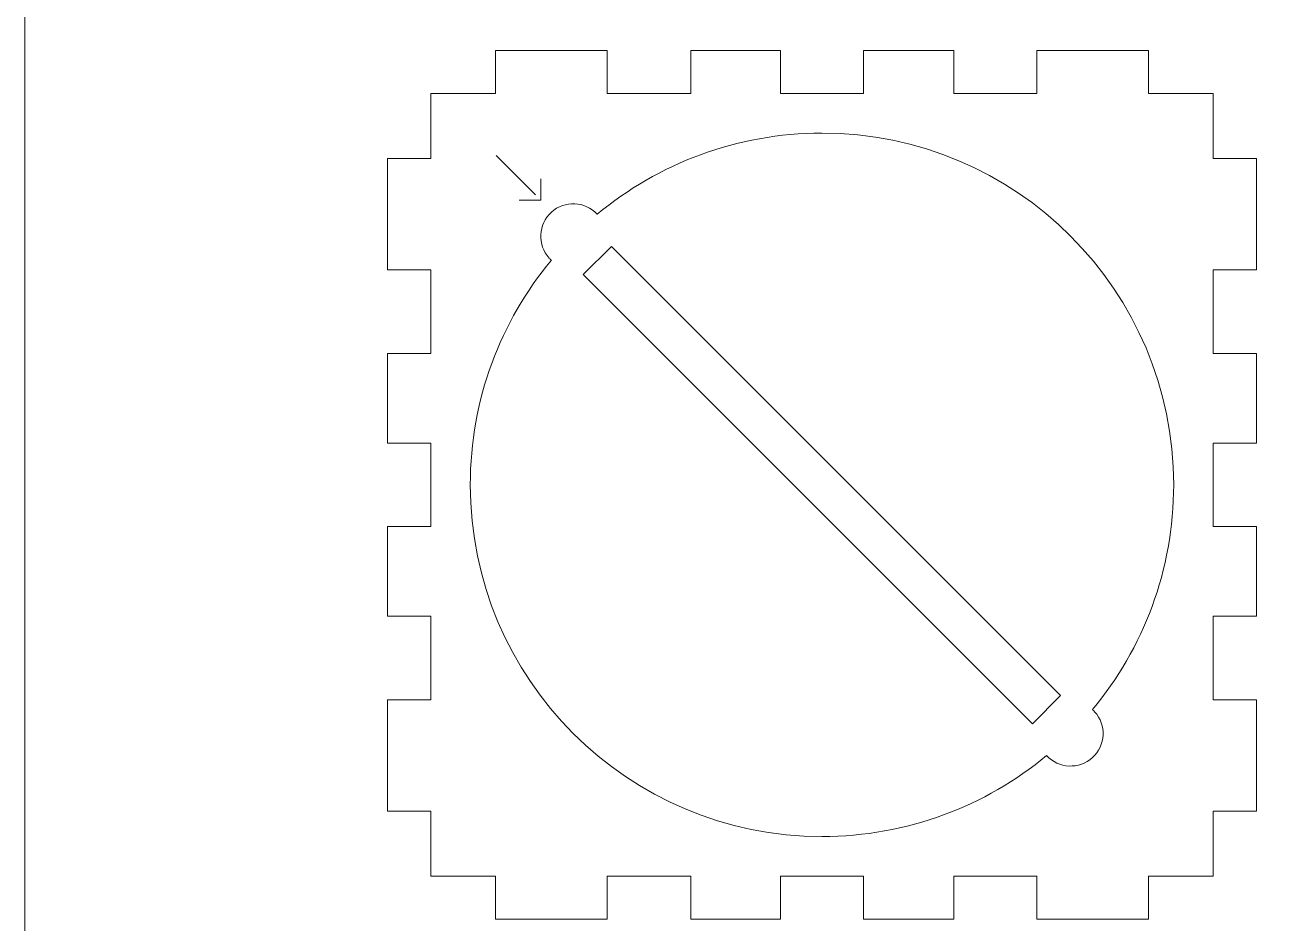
# Model space of a CAD drawing. Header units: inches. Extents: x -23 to 288, y -150 to 216.
# Drawn here: x -23.4 to 91.2, y 49.5 to 132.5 of the extents above; entities that cross this region are included whole.
import ezdxf

# ---------------------------------------------------------------- set-up
doc = ezdxf.new("R2010")
doc.units = ezdxf.units.IN
doc.header["$MEASUREMENT"] = 0

# ---------------------------------------------------------------- blocks, each defined once
blk = doc.blocks.new('block 436')
at = {"color": 7, "lineweight": 15, "true_color": 0xffffff}
blk.add_open_spline([(75.44, 69.05), (76.56, 67.83), (76.47, 65.93), (75.24, 64.81), (74.02, 63.7), (72.12, 63.79), (71.01, 65.01), (65.38, 60.33), (58.14, 57.52), (50.25, 57.52), (32.3, 57.52), (17.75, 72.07), (17.75, 90.02), (17.75, 97.91), (20.56, 105.14), (25.24, 110.77), (25.17, 110.84), (25.11, 110.91), (25.04, 110.97), (23.93, 112.2), (24.02, 114.09), (25.24, 115.21), (26.47, 116.33), (28.36, 116.24), (29.48, 115.02), (35.11, 119.7), (42.35, 122.52), (50.25, 122.52), (68.2, 122.52), (82.75, 107.97), (82.75, 90.02), (82.75, 82.12), (79.93, 74.88), (75.24, 69.25), (75.31, 69.19), (75.38, 69.12), (75.44, 69.05)], degree=3, knots=[0, 0, 0, 0, 1, 1, 1, 2, 2, 2, 3, 3, 3, 4, 4, 4, 5, 5, 5, 6, 6, 6, 7, 7, 7, 8, 8, 8, 9, 9, 9, 10, 10, 10, 11, 11, 11, 12, 12, 12, 12], dxfattribs=at)
blk = doc.blocks.new('block 437')
at = {"color": 7, "lineweight": 15, "true_color": 0xffffff}
blk.add_lwpolyline([(14.09, 120.18), (14.09, 126.18)], dxfattribs=at)
blk = doc.blocks.new('block 438')
at = {"color": 7, "lineweight": 15, "true_color": 0xffffff}
blk.add_lwpolyline([(10.1, 120.18), (14.09, 120.18)], dxfattribs=at)
blk = doc.blocks.new('block 439')
at = {"color": 7, "lineweight": 15, "true_color": 0xffffff}
blk.add_lwpolyline([(10.1, 109.88), (10.1, 120.18)], dxfattribs=at)
blk = doc.blocks.new('block 440')
at = {"color": 7, "lineweight": 15, "true_color": 0xffffff}
blk.add_lwpolyline([(14.09, 109.88), (10.1, 109.88)], dxfattribs=at)
blk = doc.blocks.new('block 441')
at = {"color": 7, "lineweight": 15, "true_color": 0xffffff}
blk.add_lwpolyline([(14.09, 102.16), (14.09, 109.88)], dxfattribs=at)
blk = doc.blocks.new('block 442')
at = {"color": 7, "lineweight": 15, "true_color": 0xffffff}
blk.add_lwpolyline([(10.1, 102.16), (14.09, 102.16)], dxfattribs=at)
blk = doc.blocks.new('block 443')
at = {"color": 7, "lineweight": 15, "true_color": 0xffffff}
blk.add_lwpolyline([(10.1, 93.87), (10.1, 102.16)], dxfattribs=at)
blk = doc.blocks.new('block 444')
at = {"color": 7, "lineweight": 15, "true_color": 0xffffff}
blk.add_lwpolyline([(14.09, 93.87), (10.1, 93.87)], dxfattribs=at)
blk = doc.blocks.new('block 445')
at = {"color": 7, "lineweight": 15, "true_color": 0xffffff}
blk.add_lwpolyline([(14.09, 86.18), (14.09, 93.87)], dxfattribs=at)
blk = doc.blocks.new('block 446')
at = {"color": 7, "lineweight": 15, "true_color": 0xffffff}
blk.add_lwpolyline([(10.1, 86.18), (14.09, 86.18)], dxfattribs=at)
blk = doc.blocks.new('block 447')
at = {"color": 7, "lineweight": 15, "true_color": 0xffffff}
blk.add_lwpolyline([(10.1, 77.89), (10.1, 86.18)], dxfattribs=at)
blk = doc.blocks.new('block 448')
at = {"color": 7, "lineweight": 15, "true_color": 0xffffff}
blk.add_lwpolyline([(14.09, 77.89), (10.1, 77.89)], dxfattribs=at)
blk = doc.blocks.new('block 449')
at = {"color": 7, "lineweight": 15, "true_color": 0xffffff}
blk.add_lwpolyline([(14.09, 70.16), (14.09, 77.89)], dxfattribs=at)
blk = doc.blocks.new('block 450')
at = {"color": 7, "lineweight": 15, "true_color": 0xffffff}
blk.add_lwpolyline([(10.1, 70.16), (14.09, 70.16)], dxfattribs=at)
blk = doc.blocks.new('block 451')
at = {"color": 7, "lineweight": 15, "true_color": 0xffffff}
blk.add_lwpolyline([(10.1, 59.86), (10.1, 70.16)], dxfattribs=at)
blk = doc.blocks.new('block 452')
at = {"color": 7, "lineweight": 15, "true_color": 0xffffff}
blk.add_lwpolyline([(14.09, 59.86), (10.1, 59.86)], dxfattribs=at)
blk = doc.blocks.new('block 453')
at = {"color": 7, "lineweight": 15, "true_color": 0xffffff}
blk.add_lwpolyline([(14.09, 53.86), (14.09, 59.86)], dxfattribs=at)
blk = doc.blocks.new('block 454')
at = {"color": 7, "lineweight": 15, "true_color": 0xffffff}
blk.add_lwpolyline([(20.09, 53.86), (14.09, 53.86)], dxfattribs=at)
blk = doc.blocks.new('block 455')
at = {"color": 7, "lineweight": 15, "true_color": 0xffffff}
blk.add_lwpolyline([(20.09, 49.88), (20.09, 53.86)], dxfattribs=at)
blk = doc.blocks.new('block 456')
at = {"color": 7, "lineweight": 15, "true_color": 0xffffff}
blk.add_lwpolyline([(30.39, 49.88), (20.09, 49.88)], dxfattribs=at)
blk = doc.blocks.new('block 457')
at = {"color": 7, "lineweight": 15, "true_color": 0xffffff}
blk.add_lwpolyline([(30.39, 53.86), (30.39, 49.88)], dxfattribs=at)
blk = doc.blocks.new('block 458')
at = {"color": 7, "lineweight": 15, "true_color": 0xffffff}
blk.add_lwpolyline([(38.12, 53.86), (30.39, 53.86)], dxfattribs=at)
blk = doc.blocks.new('block 459')
at = {"color": 7, "lineweight": 15, "true_color": 0xffffff}
blk.add_lwpolyline([(38.12, 49.88), (38.12, 53.86)], dxfattribs=at)
blk = doc.blocks.new('block 460')
at = {"color": 7, "lineweight": 15, "true_color": 0xffffff}
blk.add_lwpolyline([(46.41, 49.88), (38.12, 49.88)], dxfattribs=at)
blk = doc.blocks.new('block 461')
at = {"color": 7, "lineweight": 15, "true_color": 0xffffff}
blk.add_lwpolyline([(46.41, 53.86), (46.41, 49.88)], dxfattribs=at)
blk = doc.blocks.new('block 462')
at = {"color": 7, "lineweight": 15, "true_color": 0xffffff}
blk.add_lwpolyline([(54.1, 53.86), (46.41, 53.86)], dxfattribs=at)
blk = doc.blocks.new('block 463')
at = {"color": 7, "lineweight": 15, "true_color": 0xffffff}
blk.add_lwpolyline([(54.1, 49.88), (54.1, 53.86)], dxfattribs=at)
blk = doc.blocks.new('block 464')
at = {"color": 7, "lineweight": 15, "true_color": 0xffffff}
blk.add_lwpolyline([(62.42, 49.88), (54.1, 49.88)], dxfattribs=at)
blk = doc.blocks.new('block 465')
at = {"color": 7, "lineweight": 15, "true_color": 0xffffff}
blk.add_lwpolyline([(62.42, 53.86), (62.42, 49.88)], dxfattribs=at)
blk = doc.blocks.new('block 466')
at = {"color": 7, "lineweight": 15, "true_color": 0xffffff}
blk.add_lwpolyline([(70.11, 53.86), (62.42, 53.86)], dxfattribs=at)
blk = doc.blocks.new('block 467')
at = {"color": 7, "lineweight": 15, "true_color": 0xffffff}
blk.add_lwpolyline([(70.11, 49.88), (70.11, 53.86)], dxfattribs=at)
blk = doc.blocks.new('block 468')
at = {"color": 7, "lineweight": 15, "true_color": 0xffffff}
blk.add_lwpolyline([(80.41, 49.88), (70.11, 49.88)], dxfattribs=at)
blk = doc.blocks.new('block 469')
at = {"color": 7, "lineweight": 15, "true_color": 0xffffff}
blk.add_lwpolyline([(80.41, 53.86), (80.41, 49.88)], dxfattribs=at)
blk = doc.blocks.new('block 470')
at = {"color": 7, "lineweight": 15, "true_color": 0xffffff}
blk.add_lwpolyline([(86.41, 53.86), (80.41, 53.86)], dxfattribs=at)
blk = doc.blocks.new('block 471')
at = {"color": 7, "lineweight": 15, "true_color": 0xffffff}
blk.add_lwpolyline([(86.41, 59.86), (86.41, 53.86)], dxfattribs=at)
blk = doc.blocks.new('block 472')
at = {"color": 7, "lineweight": 15, "true_color": 0xffffff}
blk.add_lwpolyline([(90.4, 59.86), (86.41, 59.86)], dxfattribs=at)
blk = doc.blocks.new('block 473')
at = {"color": 7, "lineweight": 15, "true_color": 0xffffff}
blk.add_lwpolyline([(90.4, 70.16), (90.4, 59.86)], dxfattribs=at)
blk = doc.blocks.new('block 474')
at = {"color": 7, "lineweight": 15, "true_color": 0xffffff}
blk.add_lwpolyline([(86.41, 70.16), (90.4, 70.16)], dxfattribs=at)
blk = doc.blocks.new('block 475')
at = {"color": 7, "lineweight": 15, "true_color": 0xffffff}
blk.add_lwpolyline([(86.41, 77.89), (86.41, 70.16)], dxfattribs=at)
blk = doc.blocks.new('block 476')
at = {"color": 7, "lineweight": 15, "true_color": 0xffffff}
blk.add_lwpolyline([(90.4, 77.89), (86.41, 77.89)], dxfattribs=at)
blk = doc.blocks.new('block 477')
at = {"color": 7, "lineweight": 15, "true_color": 0xffffff}
blk.add_lwpolyline([(90.4, 86.18), (90.4, 77.89)], dxfattribs=at)
blk = doc.blocks.new('block 478')
at = {"color": 7, "lineweight": 15, "true_color": 0xffffff}
blk.add_lwpolyline([(86.41, 86.18), (90.4, 86.18)], dxfattribs=at)
blk = doc.blocks.new('block 479')
at = {"color": 7, "lineweight": 15, "true_color": 0xffffff}
blk.add_lwpolyline([(86.41, 93.87), (86.41, 86.18)], dxfattribs=at)
blk = doc.blocks.new('block 480')
at = {"color": 7, "lineweight": 15, "true_color": 0xffffff}
blk.add_lwpolyline([(90.4, 93.87), (86.41, 93.87)], dxfattribs=at)
blk = doc.blocks.new('block 481')
at = {"color": 7, "lineweight": 15, "true_color": 0xffffff}
blk.add_lwpolyline([(90.4, 102.16), (90.4, 93.87)], dxfattribs=at)
blk = doc.blocks.new('block 482')
at = {"color": 7, "lineweight": 15, "true_color": 0xffffff}
blk.add_lwpolyline([(86.41, 102.16), (90.4, 102.16)], dxfattribs=at)
blk = doc.blocks.new('block 483')
at = {"color": 7, "lineweight": 15, "true_color": 0xffffff}
blk.add_lwpolyline([(86.41, 109.88), (86.41, 102.16)], dxfattribs=at)
blk = doc.blocks.new('block 484')
at = {"color": 7, "lineweight": 15, "true_color": 0xffffff}
blk.add_lwpolyline([(90.4, 109.88), (86.41, 109.88)], dxfattribs=at)
blk = doc.blocks.new('block 485')
at = {"color": 7, "lineweight": 15, "true_color": 0xffffff}
blk.add_lwpolyline([(90.4, 120.18), (90.4, 109.88)], dxfattribs=at)
blk = doc.blocks.new('block 486')
at = {"color": 7, "lineweight": 15, "true_color": 0xffffff}
blk.add_lwpolyline([(86.41, 120.18), (90.4, 120.18)], dxfattribs=at)
blk = doc.blocks.new('block 487')
at = {"color": 7, "lineweight": 15, "true_color": 0xffffff}
blk.add_lwpolyline([(86.41, 126.18), (86.41, 120.18)], dxfattribs=at)
blk = doc.blocks.new('block 488')
at = {"color": 7, "lineweight": 15, "true_color": 0xffffff}
blk.add_lwpolyline([(80.41, 126.18), (86.41, 126.18)], dxfattribs=at)
blk = doc.blocks.new('block 489')
at = {"color": 7, "lineweight": 15, "true_color": 0xffffff}
blk.add_lwpolyline([(80.41, 130.17), (80.41, 126.18)], dxfattribs=at)
blk = doc.blocks.new('block 490')
at = {"color": 7, "lineweight": 15, "true_color": 0xffffff}
blk.add_lwpolyline([(70.11, 130.17), (80.41, 130.17)], dxfattribs=at)
blk = doc.blocks.new('block 491')
at = {"color": 7, "lineweight": 15, "true_color": 0xffffff}
blk.add_lwpolyline([(70.11, 126.18), (70.11, 130.17)], dxfattribs=at)
blk = doc.blocks.new('block 492')
at = {"color": 7, "lineweight": 15, "true_color": 0xffffff}
blk.add_lwpolyline([(62.42, 126.18), (70.11, 126.18)], dxfattribs=at)
blk = doc.blocks.new('block 493')
at = {"color": 7, "lineweight": 15, "true_color": 0xffffff}
blk.add_lwpolyline([(62.42, 130.17), (62.42, 126.18)], dxfattribs=at)
blk = doc.blocks.new('block 494')
at = {"color": 7, "lineweight": 15, "true_color": 0xffffff}
blk.add_lwpolyline([(54.1, 130.17), (62.42, 130.17)], dxfattribs=at)
blk = doc.blocks.new('block 495')
at = {"color": 7, "lineweight": 15, "true_color": 0xffffff}
blk.add_lwpolyline([(54.1, 126.18), (54.1, 130.17)], dxfattribs=at)
blk = doc.blocks.new('block 496')
at = {"color": 7, "lineweight": 15, "true_color": 0xffffff}
blk.add_lwpolyline([(46.41, 126.18), (54.1, 126.18)], dxfattribs=at)
blk = doc.blocks.new('block 497')
at = {"color": 7, "lineweight": 15, "true_color": 0xffffff}
blk.add_lwpolyline([(46.41, 130.17), (46.41, 126.18)], dxfattribs=at)
blk = doc.blocks.new('block 498')
at = {"color": 7, "lineweight": 15, "true_color": 0xffffff}
blk.add_lwpolyline([(38.12, 130.17), (46.41, 130.17)], dxfattribs=at)
blk = doc.blocks.new('block 499')
at = {"color": 7, "lineweight": 15, "true_color": 0xffffff}
blk.add_lwpolyline([(38.12, 126.18), (38.12, 130.17)], dxfattribs=at)
blk = doc.blocks.new('block 500')
at = {"color": 7, "lineweight": 15, "true_color": 0xffffff}
blk.add_lwpolyline([(30.39, 126.18), (38.12, 126.18)], dxfattribs=at)
blk = doc.blocks.new('block 501')
at = {"color": 7, "lineweight": 15, "true_color": 0xffffff}
blk.add_lwpolyline([(30.39, 130.17), (30.39, 126.18)], dxfattribs=at)
blk = doc.blocks.new('block 502')
at = {"color": 7, "lineweight": 15, "true_color": 0xffffff}
blk.add_lwpolyline([(20.09, 130.17), (30.39, 130.17)], dxfattribs=at)
blk = doc.blocks.new('block 503')
at = {"color": 7, "lineweight": 15, "true_color": 0xffffff}
blk.add_lwpolyline([(20.09, 126.18), (20.09, 130.17)], dxfattribs=at)
blk = doc.blocks.new('block 504')
at = {"color": 7, "lineweight": 15, "true_color": 0xffffff}
blk.add_lwpolyline([(14.09, 126.18), (20.09, 126.18)], dxfattribs=at)
blk = doc.blocks.new('block 435')
at = {"color": 1, "lineweight": 15, "true_color": 0xff0000}
for points in [[(20.13, 120.46), (23.78, 116.81)], [(24.27, 118.3), (24.27, 116.31), (22.28, 116.31)]]:
    blk.add_lwpolyline(points, dxfattribs=at)
at = {"color": 7, "lineweight": 15, "true_color": 0xffffff}
for points in [[(29.46, 115), (29.46, 115)], [(25.24, 110.78), (25.24, 110.78)], [(25.24, 110.77), (25.24, 110.78)]]:
    blk.add_lwpolyline(points, dxfattribs=at)
blk.add_open_spline([(29.48, 115.02), (29.47, 115.01), (29.46, 115.01), (29.46, 115)], degree=3, dxfattribs=at)
for name in ['block 502', 'block 503', 'block 501', 'block 498', 'block 499', 'block 497', 'block 494', 'block 495', 'block 493', 'block 490', 'block 491', 'block 489', 'block 437', 'block 504', 'block 500', 'block 496', 'block 492', 'block 488', 'block 487', 'block 436', 'block 438', 'block 439', 'block 486', 'block 485', 'block 440', 'block 441', 'block 483', 'block 484', 'block 442', 'block 443', 'block 482', 'block 481', 'block 444', 'block 445', 'block 479', 'block 480', 'block 446', 'block 447', 'block 478', 'block 477', 'block 448', 'block 449', 'block 475', 'block 476', 'block 450', 'block 451', 'block 474', 'block 473', 'block 452', 'block 453', 'block 471', 'block 472', 'block 454', 'block 455', 'block 457', 'block 458', 'block 459', 'block 461', 'block 462', 'block 463', 'block 465', 'block 466', 'block 467', 'block 469', 'block 470', 'block 456', 'block 460', 'block 464', 'block 468']:
    blk.add_blockref(name, (0, 0))

msp = doc.modelspace()

# ---------------------------------------------------------------- linework, layer by layer
at = {"color": 7, "lineweight": 15, "true_color": 0xffffff}
for points in [[(-23.42, -150.19), (283.6, -150.19), (283.6, 171.52), (-23.42, 171.52), (-23.42, -150.19)], [(72.3, 70.54), (69.69, 67.93), (28.18, 109.44), (30.8, 112.05), (72.3, 70.54)]]:
    msp.add_lwpolyline(points, dxfattribs=at)

# ---------------------------------------------------------------- block references
msp.add_blockref('block 435', (0, 0))

doc.saveas('drawing.dxf')
